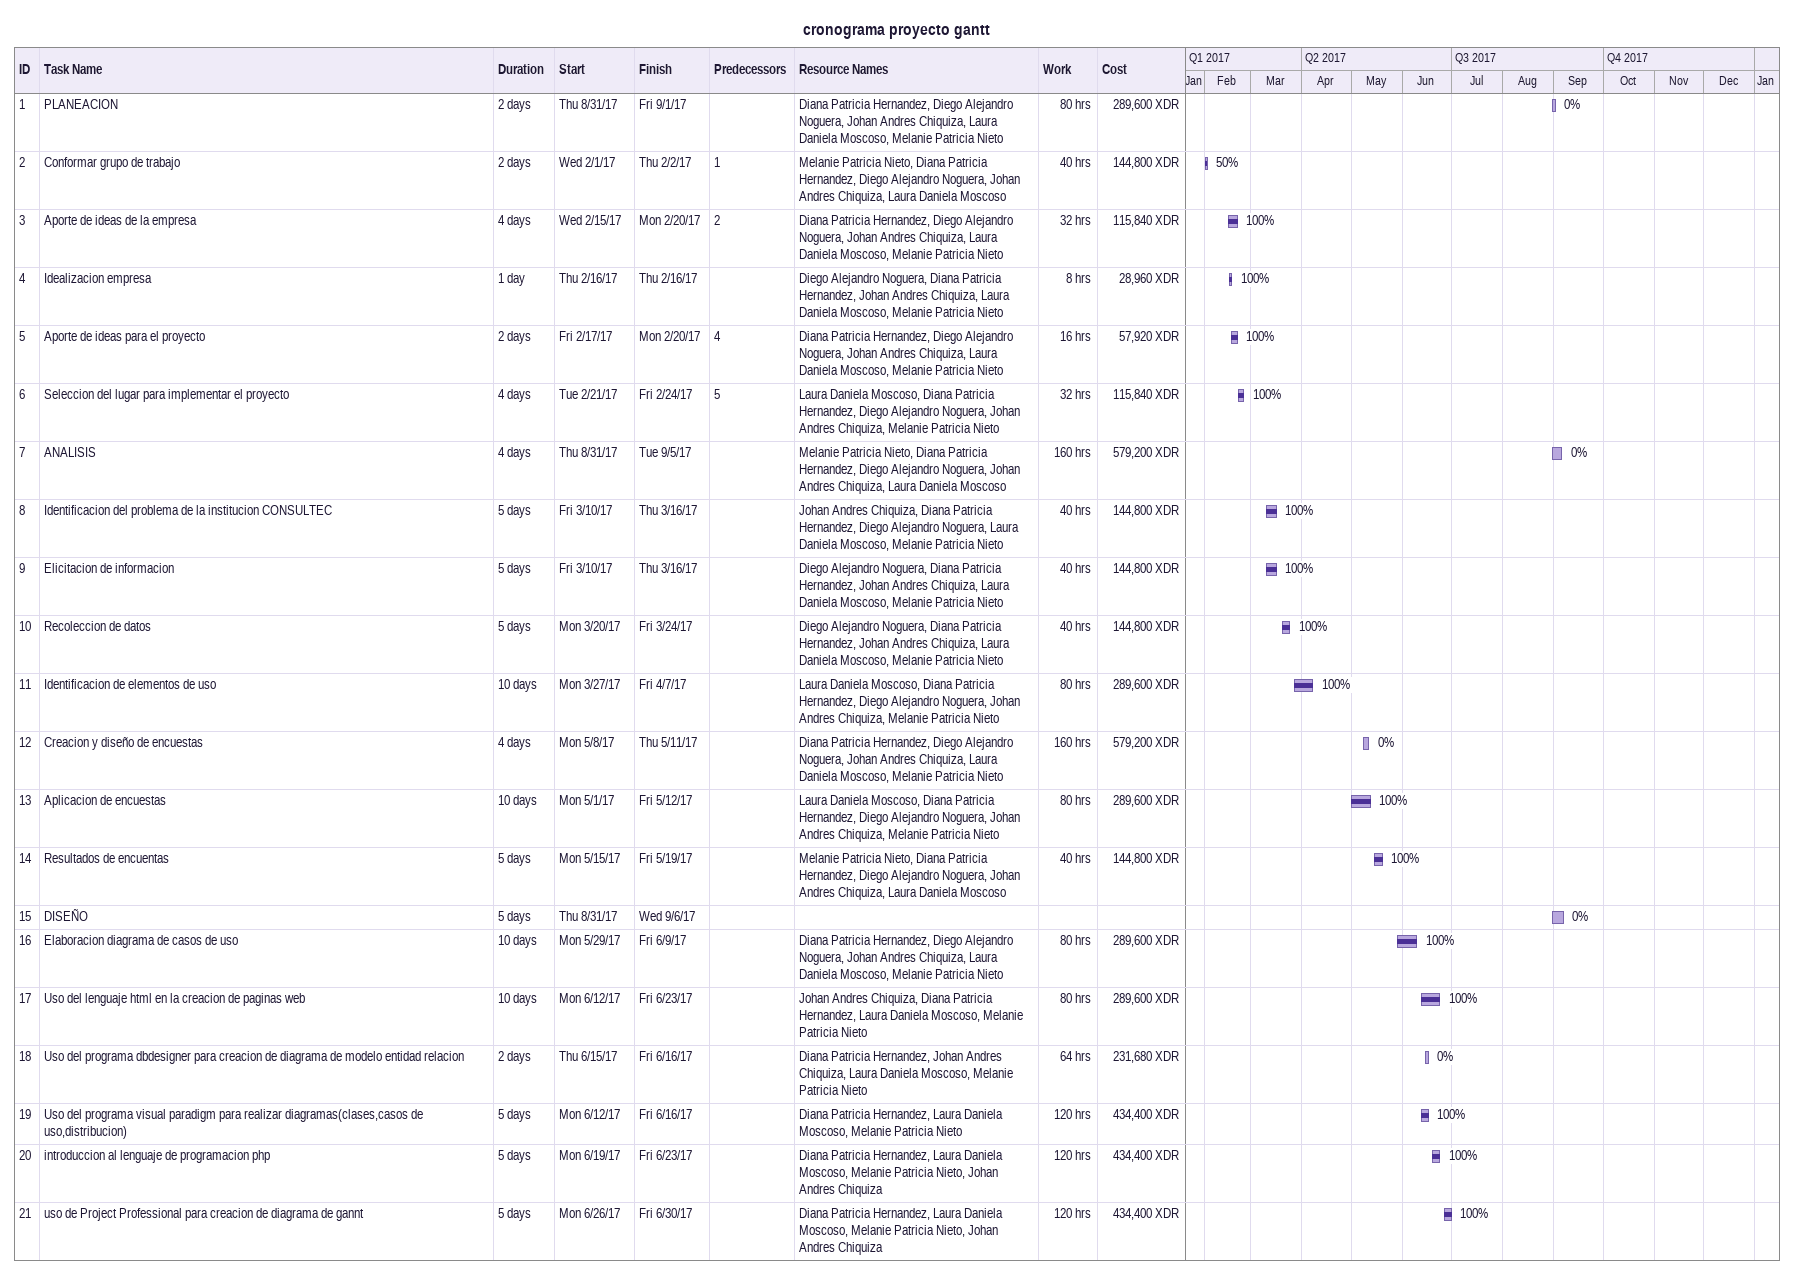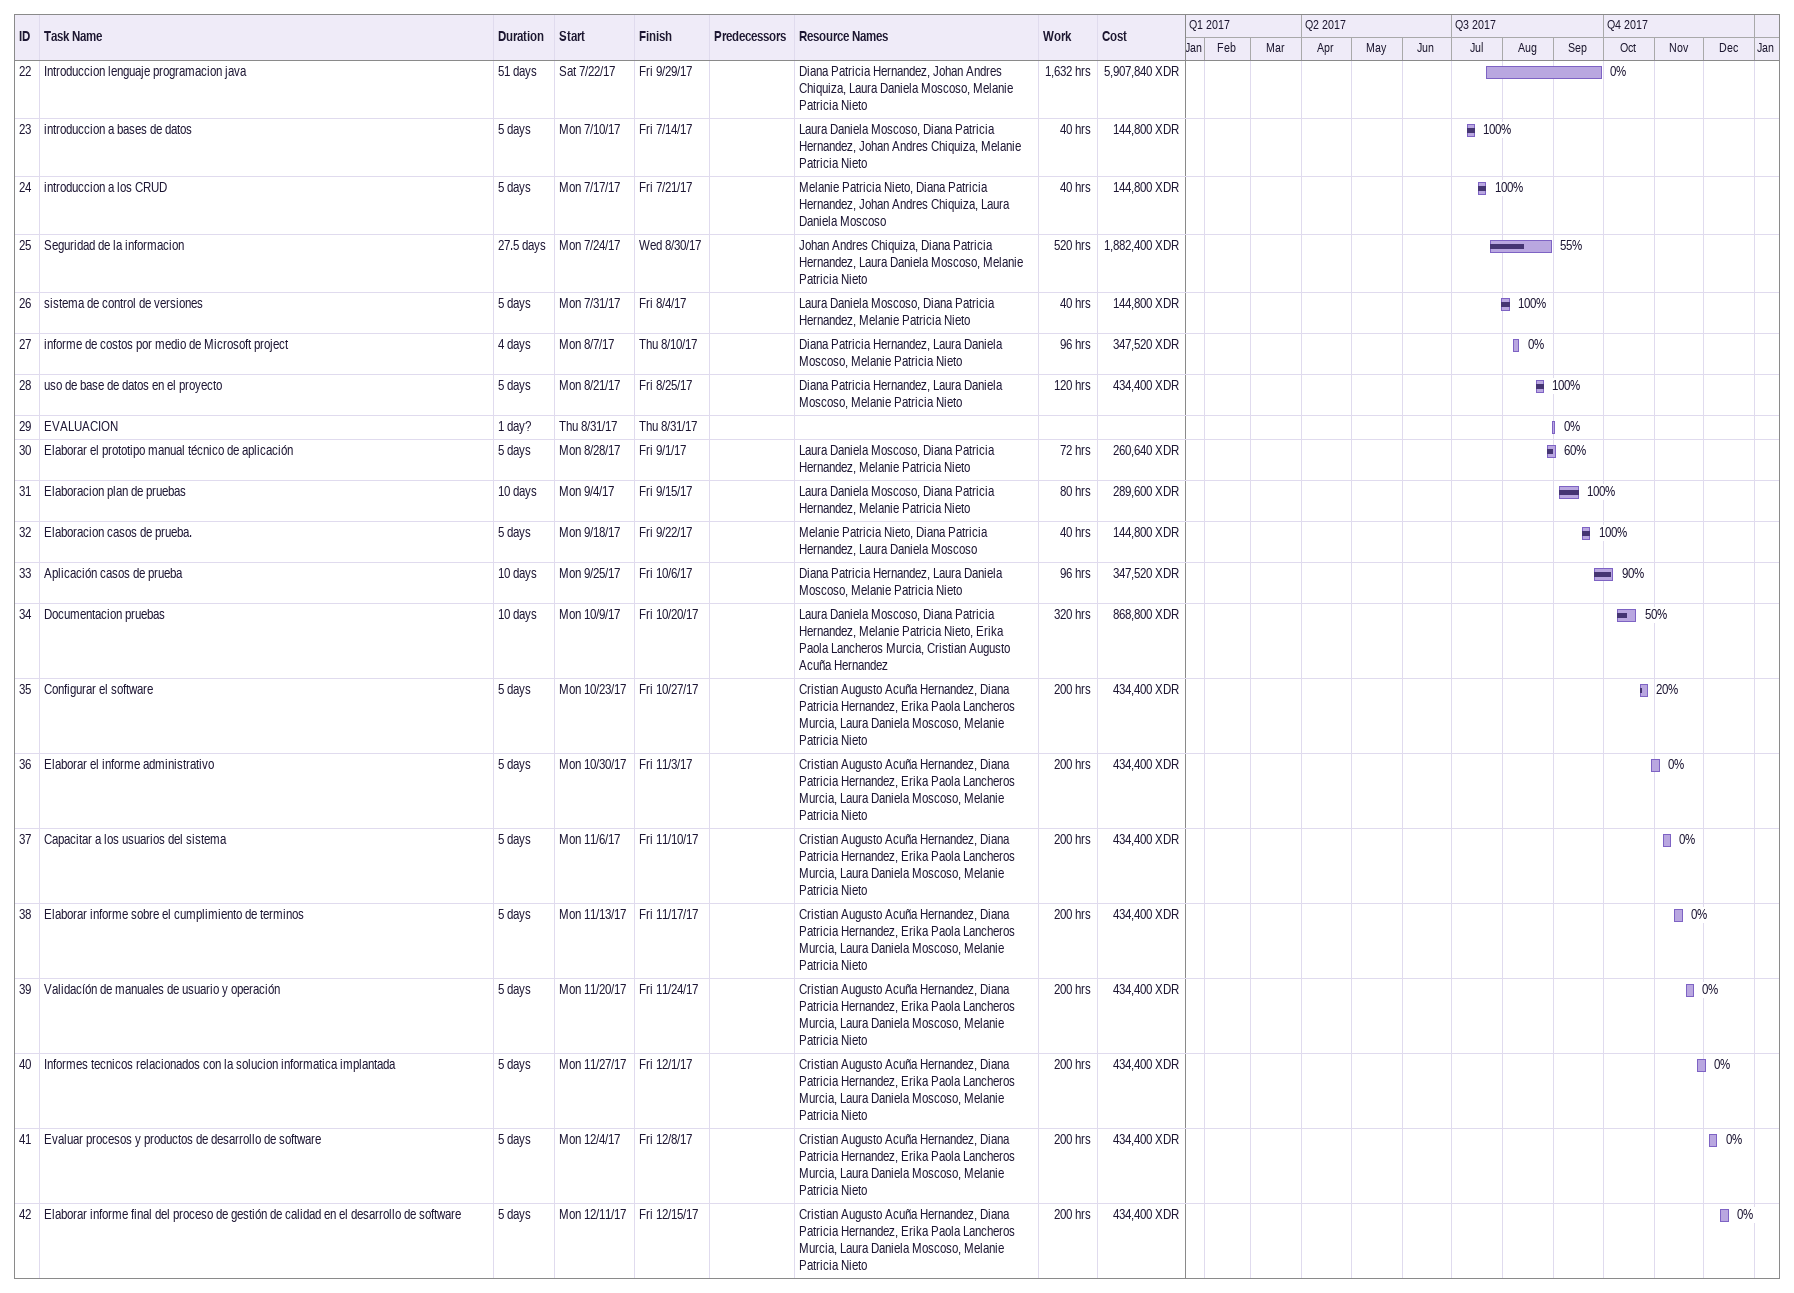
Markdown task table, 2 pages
cronograma proyecto gantt

| ID | Task | Duration | Start | Finish | Predecessors | Resources | % complete | Work (h) | Cost (XDR) |
|---|---|---|---|---|---|---|---|---|---|
| 1 | PLANEACION | 2d | 2017-08-31 | 2017-09-01 |  | Diana Patricia Hernandez, Diego Alejandro Noguera, Johan Andres Chiquiza, Laura Daniela Moscoso, Melanie Patricia Nieto | 0 | 80 | 289600 |
| 2 | Conformar grupo de trabajo | 2d | 2017-02-01 | 2017-02-02 | 1 | Melanie Patricia Nieto, Diana Patricia Hernandez, Diego Alejandro Noguera, Johan Andres Chiquiza, Laura Daniela Moscoso | 50 | 40 | 144800 |
| 3 | Aporte de ideas de la empresa | 4d | 2017-02-15 | 2017-02-20 | 2 | Diana Patricia Hernandez, Diego Alejandro Noguera, Johan Andres Chiquiza, Laura Daniela Moscoso, Melanie Patricia Nieto | 100 | 32 | 115840 |
| 4 | Idealizacion empresa | 1d | 2017-02-16 | 2017-02-16 |  | Diego Alejandro Noguera, Diana Patricia Hernandez, Johan Andres Chiquiza, Laura Daniela Moscoso, Melanie Patricia Nieto | 100 | 8 | 28960 |
| 5 | Aporte de ideas para el proyecto | 2d | 2017-02-17 | 2017-02-20 | 4 | Diana Patricia Hernandez, Diego Alejandro Noguera, Johan Andres Chiquiza, Laura Daniela Moscoso, Melanie Patricia Nieto | 100 | 16 | 57920 |
| 6 | Seleccion del lugar para implementar el proyecto | 4d | 2017-02-21 | 2017-02-24 | 5 | Laura Daniela Moscoso, Diana Patricia Hernandez, Diego Alejandro Noguera, Johan Andres Chiquiza, Melanie Patricia Nieto | 100 | 32 | 115840 |
| 7 | ANALISIS | 4d | 2017-08-31 | 2017-09-05 |  | Melanie Patricia Nieto, Diana Patricia Hernandez, Diego Alejandro Noguera, Johan Andres Chiquiza, Laura Daniela Moscoso | 0 | 160 | 579200 |
| 8 | Identificacion del problema de la institucion CONSULTEC | 5d | 2017-03-10 | 2017-03-16 |  | Johan Andres Chiquiza, Diana Patricia Hernandez, Diego Alejandro Noguera, Laura Daniela Moscoso, Melanie Patricia Nieto | 100 | 40 | 144800 |
| 9 | Elicitacion de informacion | 5d | 2017-03-10 | 2017-03-16 |  | Diego Alejandro Noguera, Diana Patricia Hernandez, Johan Andres Chiquiza, Laura Daniela Moscoso, Melanie Patricia Nieto | 100 | 40 | 144800 |
| 10 | Recoleccion de datos | 5d | 2017-03-20 | 2017-03-24 |  | Diego Alejandro Noguera, Diana Patricia Hernandez, Johan Andres Chiquiza, Laura Daniela Moscoso, Melanie Patricia Nieto | 100 | 40 | 144800 |
| 11 | Identificacion de elementos de uso | 10d | 2017-03-27 | 2017-04-07 |  | Laura Daniela Moscoso, Diana Patricia Hernandez, Diego Alejandro Noguera, Johan Andres Chiquiza, Melanie Patricia Nieto | 100 | 80 | 289600 |
| 12 | Creacion y diseño de encuestas | 4d | 2017-05-08 | 2017-05-11 |  | Diana Patricia Hernandez, Diego Alejandro Noguera, Johan Andres Chiquiza, Laura Daniela Moscoso, Melanie Patricia Nieto | 0 | 160 | 579200 |
| 13 | Aplicacion de encuestas | 10d | 2017-05-01 | 2017-05-12 |  | Laura Daniela Moscoso, Diana Patricia Hernandez, Diego Alejandro Noguera, Johan Andres Chiquiza, Melanie Patricia Nieto | 100 | 80 | 289600 |
| 14 | Resultados de encuentas | 5d | 2017-05-15 | 2017-05-19 |  | Melanie Patricia Nieto, Diana Patricia Hernandez, Diego Alejandro Noguera, Johan Andres Chiquiza, Laura Daniela Moscoso | 100 | 40 | 144800 |
| 15 | DISEÑO | 5d | 2017-08-31 | 2017-09-06 |  |  | 0 |  |  |
| 16 | Elaboracion diagrama de casos de uso | 10d | 2017-05-29 | 2017-06-09 |  | Diana Patricia Hernandez, Diego Alejandro Noguera, Johan Andres Chiquiza, Laura Daniela Moscoso, Melanie Patricia Nieto | 100 | 80 | 289600 |
| 17 | Uso del lenguaje html en la creacion de paginas web | 10d | 2017-06-12 | 2017-06-23 |  | Johan Andres Chiquiza, Diana Patricia Hernandez, Laura Daniela Moscoso, Melanie Patricia Nieto | 100 | 80 | 289600 |
| 18 | Uso del programa dbdesigner para creacion de diagrama de modelo entidad relacion | 2d | 2017-06-15 | 2017-06-16 |  | Diana Patricia Hernandez, Johan Andres Chiquiza, Laura Daniela Moscoso, Melanie Patricia Nieto | 0 | 64 | 231680 |
| 19 | Uso del programa visual paradigm para realizar diagramas(clases,casos de uso,distribucion) | 5d | 2017-06-12 | 2017-06-16 |  | Diana Patricia Hernandez, Laura Daniela Moscoso, Melanie Patricia Nieto | 100 | 120 | 434400 |
| 20 | introduccion al lenguaje de programacion php | 5d | 2017-06-19 | 2017-06-23 |  | Diana Patricia Hernandez, Laura Daniela Moscoso, Melanie Patricia Nieto, Johan Andres Chiquiza | 100 | 120 | 434400 |
| 21 | uso de Project Professional para creacion de diagrama de gannt | 5d | 2017-06-26 | 2017-06-30 |  | Diana Patricia Hernandez, Laura Daniela Moscoso, Melanie Patricia Nieto, Johan Andres Chiquiza | 100 | 120 | 434400 |
| 22 | Introduccion lenguaje programacion java | 51d | 2017-07-22 | 2017-09-29 |  | Diana Patricia Hernandez, Johan Andres Chiquiza, Laura Daniela Moscoso, Melanie Patricia Nieto | 0 | 1632 | 5907840 |
| 23 | introduccion a bases de datos | 5d | 2017-07-10 | 2017-07-14 |  | Laura Daniela Moscoso, Diana Patricia Hernandez, Johan Andres Chiquiza, Melanie Patricia Nieto | 100 | 40 | 144800 |
| 24 | introduccion a los CRUD | 5d | 2017-07-17 | 2017-07-21 |  | Melanie Patricia Nieto, Diana Patricia Hernandez, Johan Andres Chiquiza, Laura Daniela Moscoso | 100 | 40 | 144800 |
| 25 | Seguridad de la informacion | 27.5d | 2017-07-24 | 2017-08-30 |  | Johan Andres Chiquiza, Diana Patricia Hernandez, Laura Daniela Moscoso, Melanie Patricia Nieto | 55 | 520 | 1882400 |
| 26 | sistema de control de versiones | 5d | 2017-07-31 | 2017-08-04 |  | Laura Daniela Moscoso, Diana Patricia Hernandez, Melanie Patricia Nieto | 100 | 40 | 144800 |
| 27 | informe de costos por medio de Microsoft project | 4d | 2017-08-07 | 2017-08-10 |  | Diana Patricia Hernandez, Laura Daniela Moscoso, Melanie Patricia Nieto | 0 | 96 | 347520 |
| 28 | uso de base de datos en el proyecto | 5d | 2017-08-21 | 2017-08-25 |  | Diana Patricia Hernandez, Laura Daniela Moscoso, Melanie Patricia Nieto | 100 | 120 | 434400 |
| 29 | EVALUACION | 1d? | 2017-08-31 | 2017-08-31 |  |  | 0 |  |  |
| 30 | Elaborar el prototipo manual técnico de aplicación | 5d | 2017-08-28 | 2017-09-01 |  | Laura Daniela Moscoso, Diana Patricia Hernandez, Melanie Patricia Nieto | 60 | 72 | 260640 |
| 31 | Elaboracion plan de pruebas | 10d | 2017-09-04 | 2017-09-15 |  | Laura Daniela Moscoso, Diana Patricia Hernandez, Melanie Patricia Nieto | 100 | 80 | 289600 |
| 32 | Elaboracion casos de prueba. | 5d | 2017-09-18 | 2017-09-22 |  | Melanie Patricia Nieto, Diana Patricia Hernandez, Laura Daniela Moscoso | 100 | 40 | 144800 |
| 33 | Aplicación casos de prueba | 10d | 2017-09-25 | 2017-10-06 |  | Diana Patricia Hernandez, Laura Daniela Moscoso, Melanie Patricia Nieto | 90 | 96 | 347520 |
| 34 | Documentacion pruebas | 10d | 2017-10-09 | 2017-10-20 |  | Laura Daniela Moscoso, Diana Patricia Hernandez, Melanie Patricia Nieto, Erika Paola Lancheros Murcia, Cristian Augusto Acuña Hernandez | 50 | 320 | 868800 |
| 35 | Configurar el software | 5d | 2017-10-23 | 2017-10-27 |  | Cristian Augusto Acuña Hernandez, Diana Patricia Hernandez, Erika Paola Lancheros Murcia, Laura Daniela Moscoso, Melanie Patricia Nieto | 20 | 200 | 434400 |
| 36 | Elaborar el informe administrativo | 5d | 2017-10-30 | 2017-11-03 |  | Cristian Augusto Acuña Hernandez, Diana Patricia Hernandez, Erika Paola Lancheros Murcia, Laura Daniela Moscoso, Melanie Patricia Nieto | 0 | 200 | 434400 |
| 37 | Capacitar a los usuarios del sistema | 5d | 2017-11-06 | 2017-11-10 |  | Cristian Augusto Acuña Hernandez, Diana Patricia Hernandez, Erika Paola Lancheros Murcia, Laura Daniela Moscoso, Melanie Patricia Nieto | 0 | 200 | 434400 |
| 38 | Elaborar informe sobre el cumplimiento de terminos | 5d | 2017-11-13 | 2017-11-17 |  | Cristian Augusto Acuña Hernandez, Diana Patricia Hernandez, Erika Paola Lancheros Murcia, Laura Daniela Moscoso, Melanie Patricia Nieto | 0 | 200 | 434400 |
| 39 | Validacíón de manuales de usuario y operación | 5d | 2017-11-20 | 2017-11-24 |  | Cristian Augusto Acuña Hernandez, Diana Patricia Hernandez, Erika Paola Lancheros Murcia, Laura Daniela Moscoso, Melanie Patricia Nieto | 0 | 200 | 434400 |
| 40 | Informes tecnicos relacionados con la solucion informatica implantada | 5d | 2017-11-27 | 2017-12-01 |  | Cristian Augusto Acuña Hernandez, Diana Patricia Hernandez, Erika Paola Lancheros Murcia, Laura Daniela Moscoso, Melanie Patricia Nieto | 0 | 200 | 434400 |
| 41 | Evaluar procesos y productos de desarrollo de software | 5d | 2017-12-04 | 2017-12-08 |  | Cristian Augusto Acuña Hernandez, Diana Patricia Hernandez, Erika Paola Lancheros Murcia, Laura Daniela Moscoso, Melanie Patricia Nieto | 0 | 200 | 434400 |
| 42 | Elaborar informe final del proceso de gestión de calidad en el desarrollo de software | 5d | 2017-12-11 | 2017-12-15 |  | Cristian Augusto Acuña Hernandez, Diana Patricia Hernandez, Erika Paola Lancheros Murcia, Laura Daniela Moscoso, Melanie Patricia Nieto | 0 | 200 | 434400 |
